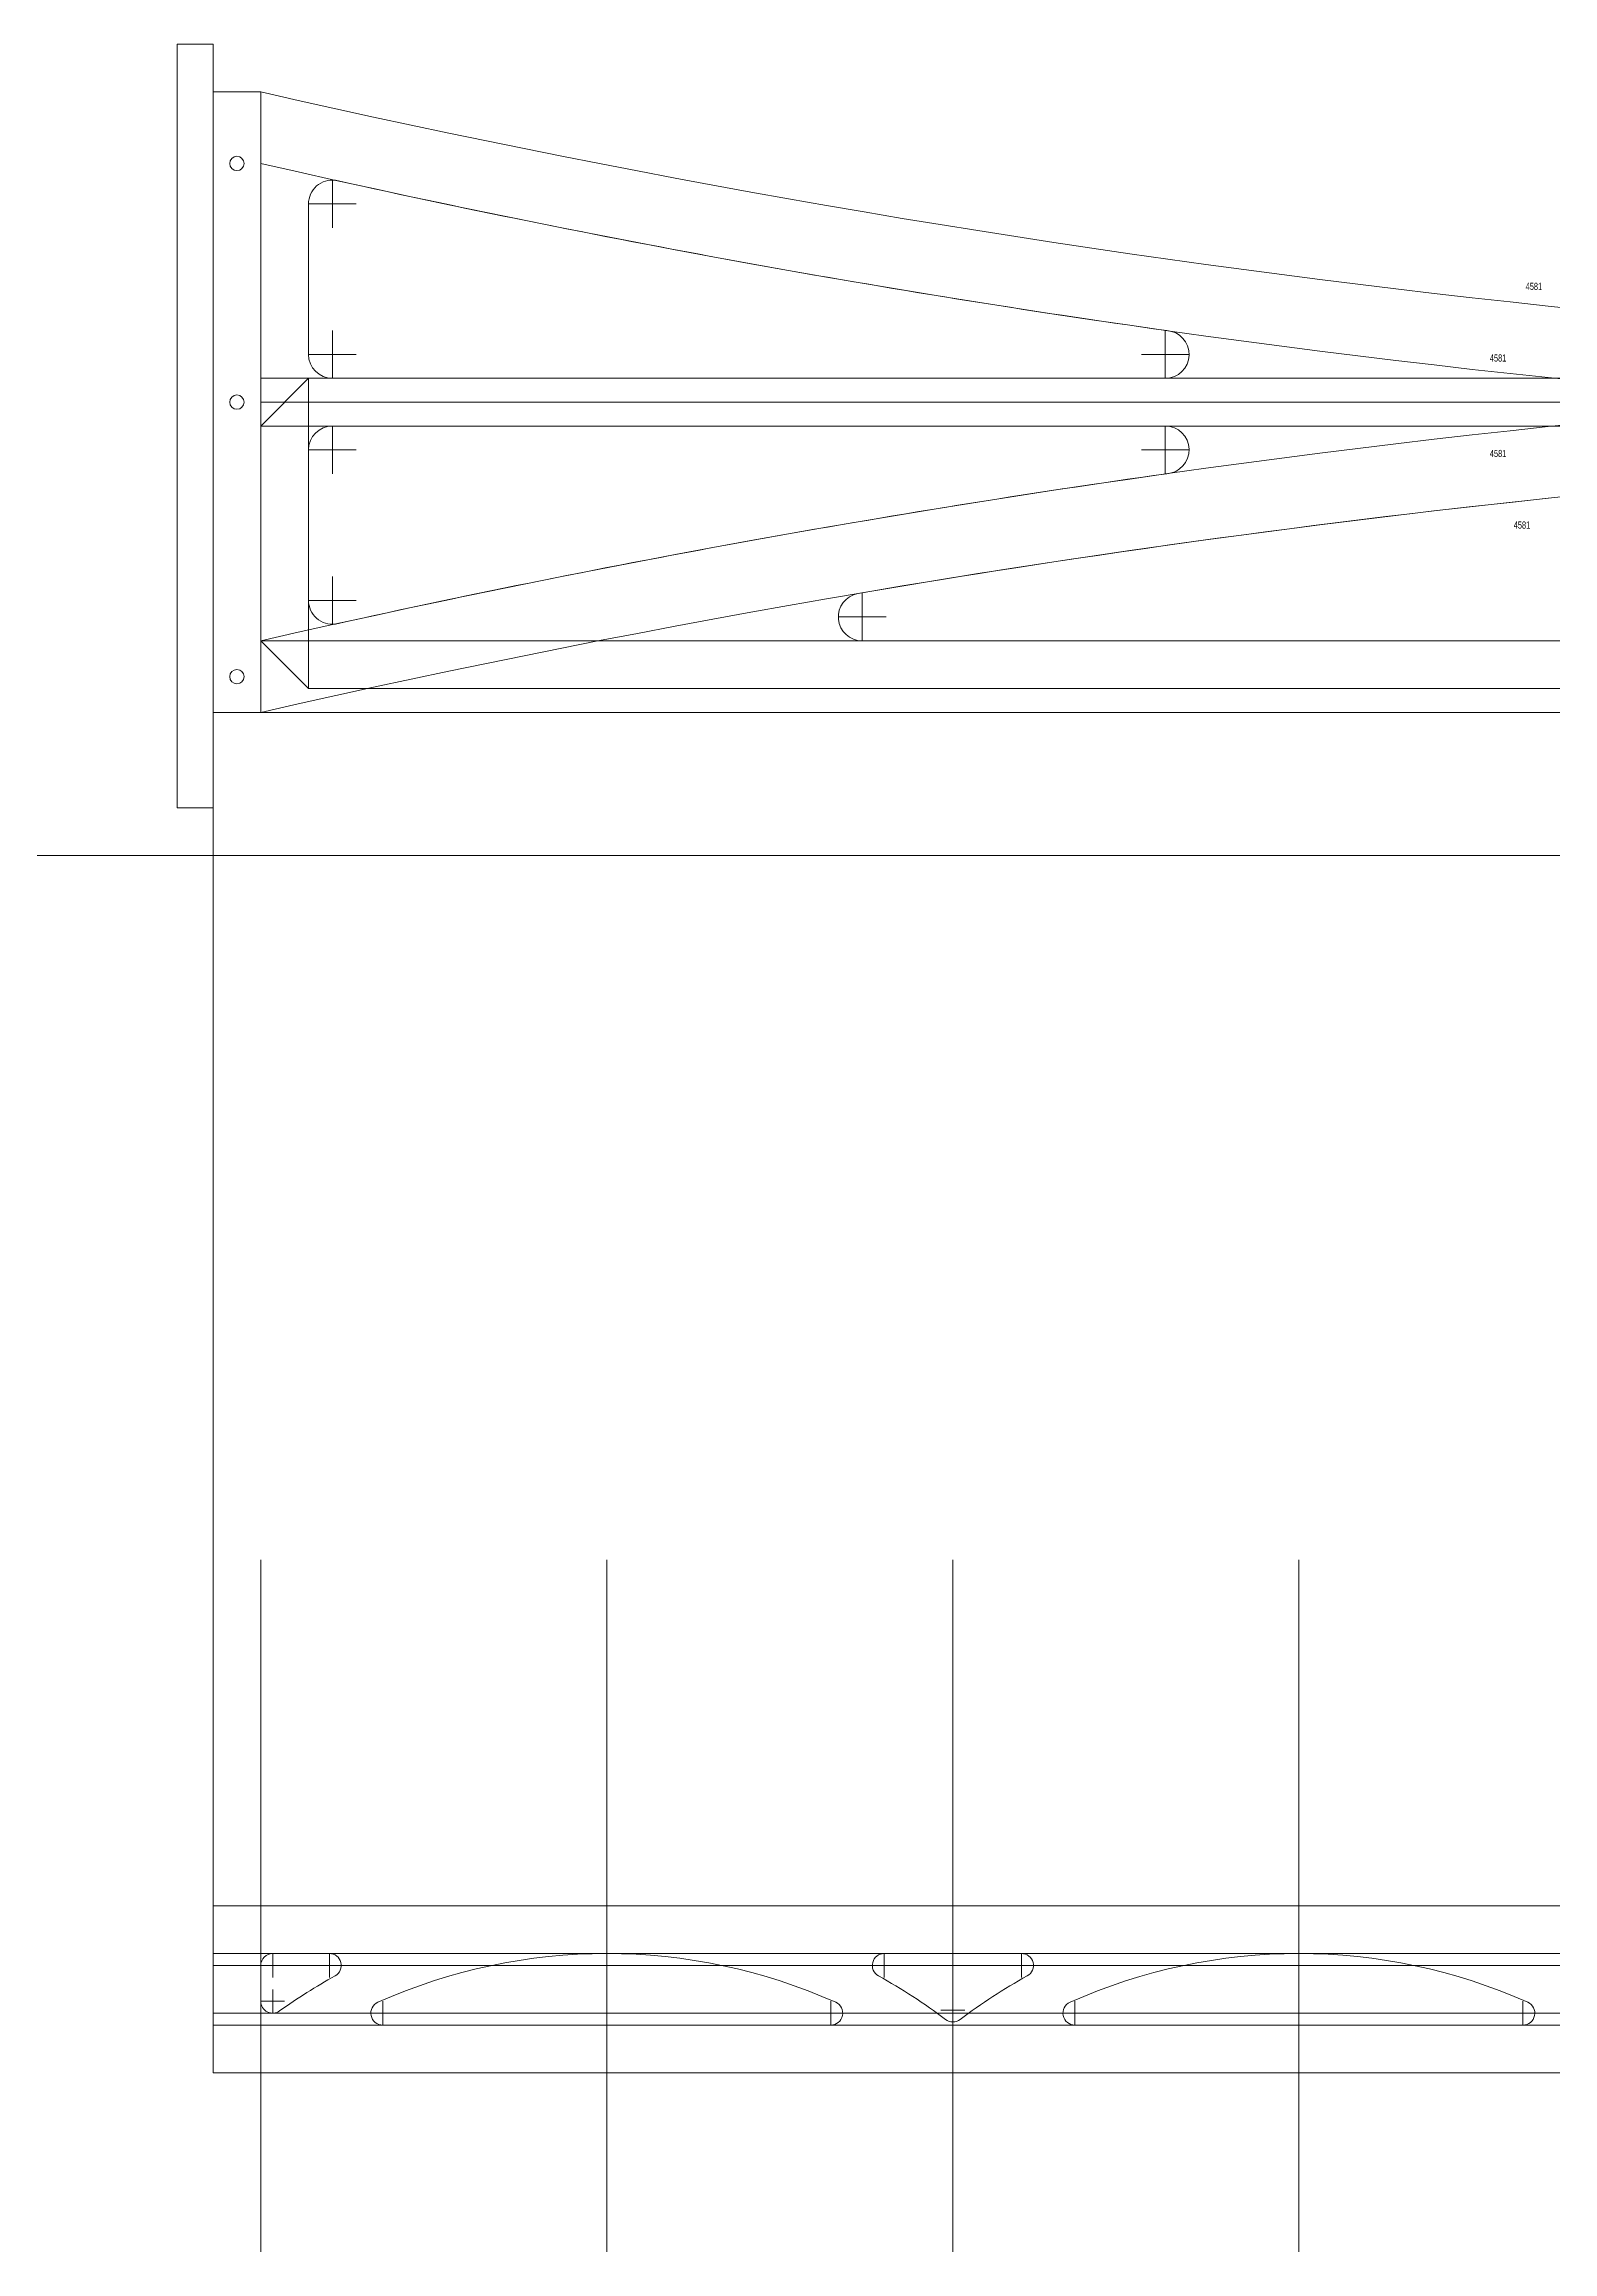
# Model space of a CAD drawing. Header units: millimetres. Extents: x -5410 to 140, y -605 to 960.
# Drawn here: x -4056 to -3424, y -605 to 320 of the extents above; entities that cross this region are included whole.
import ezdxf

# ---------------------------------------------------------------- set-up
doc = ezdxf.new("R2010")
doc.units = ezdxf.units.MM
doc.layers.get('0').update_dxf_attribs({"linetype": 'CONTINUOUS', "lineweight": 0, "true_color": 0x000000})
for name, color, linetype, lineweight, true_color in [('dimensions', 4, 'CONTINUOUS', 0, 0x00ffff), ('help', 8, 'CONTINUOUS', 0, 0x808080), ('motor', 6, 'CONTINUOUS', 0, 0xff00ff)]:
    doc.layers.add(name, color=color, linetype=linetype, lineweight=lineweight, true_color=true_color)
doc.styles.get("Standard").update_dxf_attribs({"font": 'txt', "width": 0.75})

msp = doc.modelspace()

# ---------------------------------------------------------------- linework, layer by layer
for p, q in [((-4000, 0), (-4000, 320)), ((-4000, 320), (-3985, 320)), ((-3985, 320), (-3985, 0)), ((-3965, 300), (-3985, 300)), ((-3965, 40), (-3965, 300)), ((-3985, 280), (-3985, 40)), ((-3945, 253.05), (-3945, 190)), ((-3935, 180), (-3586, 180)), ((-3935, 160), (-3586, 160)), ((-3945, 86.95), (-3945, 150)), ((-3713, 70), (-3107.25, 70)), ((-3965, 40), (-3985, 40)), ((-3965, 40), (-1925, 40)), ((-3985, 0), (-4000, 0)), ((-3985, -460), (-1905, -460)), ((-3985, -530), (-3985, -460)), ((-3960, -480), (-3936.25, -480)), ((-3675, -480), (-3703.75, -480)), ((-3675, -480), (-3646.25, -480)), ((-3965, -500.01), (-3965, -485)), ((-3726.14, -510), (-3913.86, -510)), ((-3623.86, -510), (-3436.14, -510)), ((-3985, -530), (-1905, -530))]:
    msp.add_line(p, q)
for centre in [(-3975, 270), (-3975, 170), (-3975, 55)]:
    msp.add_circle(centre, 3)
for centre, radius, start, end in [((-2945, 4765.98), 4580.98, 257.13469, 282.86531), ((-3935, 253.05), 10, 82.44167, 180), ((-2945, 4735.98), 4580.98, 257.53613, 261.96421), ((-3586, 190), 10, 270, 86.4611), ((-3935, 190), 10, 180, 270), ((-3935, 150), 10, 90, 180), ((-3586, 150), 10, 273.5389, 90), ((-2945.19, -4422.49), 4577.49, 91.53901, 99.67925), ((-2945, -4395.98), 4580.98, 98.03579, 102.46387), ((-3935, 86.95), 10, 180, 277.55833), ((-3713, 80), 10, 100.46718, 270), ((-3960, -485), 5, 90, 180), ((-3936.25, -485), 5, 298.93963, 90), ((-3820, -715.25), 235.25, 65.94265, 114.05735), ((-3703.75, -485), 5, 90, 241.06037), ((-3646.25, -485), 5, 298.93963, 90), ((-3530, -715.25), 235.25, 65.94265, 114.05735), ((-3820, -695.25), 235.25, 118.93963, 125.64253), ((-3820, -695.25), 235.25, 52.87629, 61.06037), ((-3530, -695.25), 235.25, 118.93963, 127.12371), ((-3960, -500.01), 5, 180, 305.64253), ((-3913.86, -505), 5, 114.05735, 270), ((-3726.14, -505), 5, 270, 65.94265), ((-3675, -503.69), 5, 232.87629, 307.12371), ((-3623.86, -505), 5, 114.05735, 270), ((-3436.14, -505), 5, 270, 65.94265)]:
    msp.add_arc(centre, radius, start, end)
at = {"layer": 'dimensions'}
for p, q in [((-3820, -605), (-3820, -315)), ((-3530, -605), (-3530, -315))]:
    msp.add_line(p, q, dxfattribs=at)
at = {"layer": 'help'}
for p, q in [((-3935, 263.05), (-3935, 243.05)), ((-3945, 253.05), (-3925, 253.05)), ((-3935, 200), (-3935, 180)), ((-3586, 200), (-3586, 180)), ((-3945, 190), (-3925, 190)), ((-3596, 190), (-3576, 190)), ((-3965, 180), (-1925, 180)), ((-3965, 170), (-1925, 170)), ((-3965, 160), (-1925, 160)), ((-3935, 160), (-3935, 140)), ((-3586, 160), (-3586, 140)), ((-3945, 150), (-3925, 150)), ((-3596, 150), (-3576, 150)), ((-3935, 96.95), (-3935, 76.95)), ((-3945, 86.95), (-3925, 86.95)), ((-3713, 90), (-3713, 70)), ((-3723, 80), (-3703, 80)), ((-3965, 70), (-1925, 70)), ((-3985, 40), (-3985, -460)), ((-3410, -20), (-5410, -20)), ((-3965, -605), (-3965, -315)), ((-3675, -605), (-3675, -315)), ((-3965, -460), (-3675, -460)), ((-3985, -480), (-1905, -480)), ((-3960, -490), (-3960, -480)), ((-3936.25, -490), (-3936.25, -480)), ((-3703.75, -490), (-3703.75, -480)), ((-3646.25, -490), (-3646.25, -480)), ((-3985, -485), (-1905, -485)), ((-3960, -505.01), (-3960, -495.01)), ((-3985, -505), (-1905, -505)), ((-3965, -500.01), (-3955, -500.01)), ((-3913.86, -510), (-3913.86, -500)), ((-3726.14, -510), (-3726.14, -500)), ((-3680, -503.69), (-3670, -503.69)), ((-3623.86, -510), (-3623.86, -500)), ((-3436.14, -510), (-3436.14, -500)), ((-3985, -510), (-1905, -510))]:
    msp.add_line(p, q, dxfattribs=at)
for centre, start, end in [((-2945, 4735.98), 257.13469, 282.86531), ((-2945, -4395.98), 77.13469, 102.86531), ((-2945, -4425.98), 77.13469, 102.86531)]:
    msp.add_arc(centre, 4580.98, start, end, dxfattribs=at)
at = {"layer": 'motor'}
for p, q in [((-3965, 160), (-3945, 180)), ((-3945, 180), (-1945, 180)), ((-3945, 180), (-3945, 160)), ((-3945, 160), (-3965, 160)), ((-3965, 160), (-3965, 70)), ((-3945, 160), (-1945, 160)), ((-3945, 70), (-3945, 160)), ((-3945, 70), (-3965, 70)), ((-3965, 70), (-3945, 50)), ((-3945, 70), (-1945, 70)), ((-3945, 50), (-3945, 70)), ((-3945, 50), (-1945, 50))]:
    msp.add_line(p, q, dxfattribs=at)

# ---------------------------------------------------------------- texts
at = {"layer": 'dimensions', "char_height": 3, "width": 100, "attachment_point": 1}
for insert in [(-3435, 220), (-3450, 190), (-3450, 150), (-3440, 120)]:
    msp.add_mtext('4581', dxfattribs=dict(at, insert=insert))

doc.saveas('drawing.dxf')
